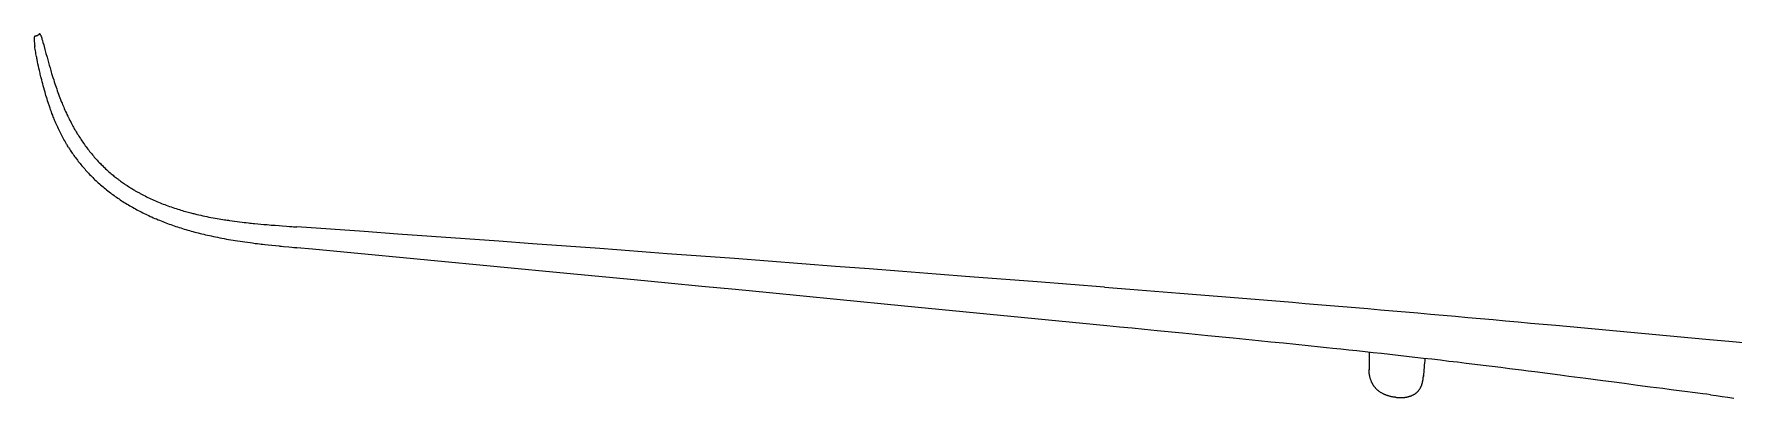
# Model space of a CAD drawing. Header units: millimetres. Extents: x -1718 to 143559, y -78490 to 15626.
# Drawn here: x 78809 to 97992, y 3808 to 7920 of the extents above; entities that cross this region are included whole.
import ezdxf

# ---------------------------------------------------------------- set-up
doc = ezdxf.new("R2010")
doc.units = ezdxf.units.MM
doc.header["$MEASUREMENT"] = 0
doc.layers.get('0').update_dxf_attribs({"linetype": 'CONTINUOUS'})

msp = doc.modelspace()

# ---------------------------------------------------------------- linework, layer by layer
at = {"color": 7, "ltscale": 0.00051383}
msp.add_line((78865, 7916), (78865, 7916), dxfattribs=at)
at = {"color": 7, "ltscale": 0.000421205}
msp.add_line((88928, 4837), (88929, 4837), dxfattribs=at)
at = {"color": 7, "ltscale": 0.03937}
for points in [[(78829, 7898), (78827, 7897), (78826, 7897), (78824, 7896), (78822, 7895), (78820, 7894), (78819, 7893), (78818, 7893), (78818, 7892), (78817, 7892), (78816, 7891), (78815, 7890), (78815, 7889), (78814, 7888), (78813, 7887), (78812, 7886), (78812, 7885), (78811, 7884), (78811, 7883), (78810, 7882), (78810, 7880), (78810, 7879), (78809, 7877), (78809, 7875), (78809, 7873), (78809, 7870), (78809, 7868), (78809, 7866), (78809, 7864), (78809, 7862), (78809, 7856), (78810, 7850), (78810, 7843), (78811, 7834), (78813, 7818), (78815, 7803), (78816, 7793)], [(78829, 7898), (78830, 7898), (78831, 7898), (78833, 7899), (78836, 7899), (78838, 7900), (78841, 7901)], [(78841, 7901), (78842, 7902), (78843, 7902), (78845, 7902), (78846, 7903), (78847, 7904), (78848, 7905), (78850, 7906), (78851, 7907), (78854, 7908), (78856, 7910), (78859, 7912), (78862, 7914), (78865, 7915), (78866, 7916), (78869, 7918)], [(78865, 7916), (78865, 7917), (78865, 7917), (78865, 7918), (78865, 7918), (78865, 7918), (78866, 7919), (78866, 7919), (78866, 7919)], [(78866, 7919), (78866, 7919), (78866, 7919), (78866, 7920), (78867, 7920), (78867, 7920), (78868, 7920)], [(78872, 7919), (78872, 7919), (78872, 7919), (78872, 7919), (78872, 7919), (78871, 7919), (78870, 7919), (78870, 7919), (78869, 7920), (78868, 7920), (78868, 7920), (78868, 7920)], [(78884, 7907), (78884, 7908), (78883, 7909), (78883, 7909), (78883, 7910), (78882, 7911), (78882, 7912), (78881, 7913), (78881, 7914), (78881, 7915), (78880, 7916), (78879, 7917), (78879, 7917), (78878, 7918), (78877, 7918), (78876, 7919), (78875, 7919), (78874, 7919), (78871, 7920), (78870, 7920), (78869, 7920), (78868, 7920), (78868, 7920)], [(78869, 7918), (78870, 7918), (78871, 7919), (78871, 7919), (78872, 7919), (78872, 7919), (78872, 7919)], [(78884, 7907), (78885, 7905), (78886, 7902), (78887, 7900), (78888, 7897)], [(78888, 7897), (78892, 7885), (78896, 7873), (78899, 7860), (78903, 7848), (78910, 7823), (78918, 7797), (78923, 7779), (78932, 7744), (78944, 7701), (78956, 7659), (78964, 7629), (78972, 7599), (78981, 7569), (78990, 7538), (78994, 7522), (78999, 7506), (79004, 7490), (79008, 7475), (79015, 7451), (79023, 7427), (79031, 7402), (79038, 7378), (79045, 7358), (79051, 7338), (79058, 7319), (79065, 7299), (79072, 7279), (79079, 7259), (79086, 7239), (79094, 7219), (79101, 7199), (79109, 7179), (79113, 7168), (79117, 7158), (79121, 7148), (79125, 7138), (79132, 7123), (79138, 7108), (79144, 7093), (79151, 7077), (79158, 7061), (79166, 7044), (79174, 7027), (79181, 7010), (79189, 6993), (79197, 6977), (79206, 6960), (79214, 6943), (79223, 6927), (79231, 6910), (79240, 6894), (79249, 6877), (79253, 6869), (79258, 6861), (79264, 6850), (79270, 6839), (79277, 6829), (79284, 6816), (79291, 6804), (79298, 6792), (79306, 6780), (79314, 6766), (79323, 6753), (79332, 6739), (79341, 6725), (79350, 6712), (79359, 6699), (79369, 6685), (79378, 6672), (79388, 6658), (79397, 6645), (79407, 6632), (79417, 6619), (79427, 6606), (79437, 6593), (79448, 6580), (79458, 6568), (79469, 6555), (79479, 6542), (79490, 6530), (79501, 6518), (79512, 6505), (79523, 6493), (79535, 6481), (79546, 6469), (79558, 6457), (79569, 6445), (79581, 6433), (79593, 6421), (79605, 6410), (79618, 6398), (79630, 6386), (79643, 6375), (79655, 6364), (79668, 6353), (79681, 6342), (79691, 6333), (79702, 6324), (79712, 6315), (79723, 6307), (79734, 6298), (79741, 6293), (79747, 6288), (79754, 6282), (79761, 6277), (79775, 6267), (79786, 6259), (79797, 6250), (79809, 6242), (79820, 6234), (79832, 6226), (79839, 6221), (79846, 6216), (79854, 6212), (79861, 6207), (79876, 6197), (79888, 6189), (79900, 6182), (79912, 6174), (79924, 6167), (79936, 6159), (79944, 6155), (79952, 6150), (79967, 6141), (79983, 6133), (79991, 6128), (79999, 6124), (80007, 6119), (80015, 6115), (80031, 6106), (80047, 6098), (80063, 6090), (80079, 6082), (80096, 6074), (80113, 6066), (80129, 6058), (80146, 6050), (80163, 6042), (80180, 6035), (80197, 6027), (80215, 6020), (80232, 6013), (80250, 6006), (80268, 5999), (80285, 5992), (80303, 5985), (80321, 5979), (80339, 5972), (80357, 5966), (80376, 5960), (80394, 5954), (80413, 5947), (80431, 5942), (80450, 5936), (80468, 5930), (80485, 5925), (80501, 5920), (80518, 5916), (80535, 5911), (80549, 5907), (80564, 5903), (80579, 5899), (80590, 5896), (80601, 5893), (80613, 5891), (80624, 5888), (80635, 5885), (80647, 5882), (80669, 5877), (80692, 5872), (80715, 5867), (80738, 5862), (80761, 5857), (80784, 5852), (80807, 5848), (80831, 5843), (80854, 5839), (80877, 5835), (80898, 5831), (80919, 5828), (80940, 5824), (80961, 5821), (80975, 5819), (80989, 5817), (81004, 5815), (81018, 5813), (81046, 5809), (81074, 5805), (81103, 5801), (81131, 5797), (81159, 5794), (81183, 5791), (81206, 5789), (81230, 5786), (81247, 5784), (81264, 5782), (81282, 5781), (81300, 5779), (81335, 5775), (81370, 5772), (81405, 5769), (81440, 5766), (81463, 5764), (81486, 5762), (81532, 5759), (81578, 5755)], [(78816, 7793), (78816, 7791), (78817, 7788), (78817, 7784), (78818, 7783)], [(78823, 7747), (78820, 7765), (78818, 7783)], [(79200, 6638), (79194, 6647), (79188, 6657), (79182, 6667), (79177, 6674), (79173, 6682), (79168, 6689), (79164, 6697), (79156, 6712), (79147, 6727), (79139, 6742), (79131, 6757), (79123, 6773), (79115, 6788), (79107, 6803), (79099, 6819), (79092, 6834), (79084, 6850), (79077, 6866), (79070, 6882), (79063, 6898), (79056, 6914), (79049, 6930), (79042, 6946), (79037, 6958), (79032, 6971), (79027, 6983), (79023, 6993), (79020, 7002), (79012, 7021), (79005, 7040), (79000, 7054), (78995, 7068), (78990, 7082), (78987, 7093), (78983, 7103), (78980, 7114), (78976, 7124), (78969, 7145), (78962, 7166), (78956, 7188), (78950, 7206), (78944, 7224), (78939, 7243), (78934, 7261), (78930, 7273), (78927, 7285), (78920, 7310), (78914, 7333), (78908, 7355), (78902, 7378), (78896, 7401), (78891, 7423), (78887, 7437), (78884, 7451), (78880, 7465), (78877, 7479), (78871, 7506), (78865, 7532), (78859, 7557), (78854, 7582), (78849, 7607), (78844, 7631), (78841, 7643), (78839, 7655), (78837, 7667), (78835, 7679), (78831, 7696), (78828, 7713), (78826, 7730), (78823, 7747)], [(79200, 6638), (79209, 6623), (79219, 6608), (79226, 6597), (79233, 6586), (79241, 6575), (79250, 6562), (79259, 6549), (79268, 6536), (79276, 6525), (79284, 6514), (79292, 6504), (79300, 6493), (79309, 6481), (79319, 6469), (79329, 6457), (79339, 6445), (79349, 6432), (79359, 6419), (79370, 6407), (79381, 6395), (79392, 6382), (79403, 6370), (79414, 6358), (79425, 6346), (79437, 6333), (79449, 6321), (79461, 6309), (79473, 6297), (79485, 6285), (79497, 6273), (79510, 6261), (79522, 6250), (79535, 6238), (79548, 6226), (79561, 6215), (79574, 6204), (79588, 6192), (79601, 6181), (79615, 6170), (79629, 6159), (79643, 6148), (79657, 6137), (79671, 6126), (79685, 6115), (79699, 6105), (79713, 6095), (79726, 6085), (79740, 6076), (79755, 6066), (79769, 6056), (79783, 6047), (79797, 6037), (79813, 6028), (79828, 6018), (79843, 6008), (79859, 5999), (79874, 5990), (79890, 5980), (79906, 5971), (79922, 5962), (79938, 5953), (79954, 5944), (79970, 5935), (79986, 5927), (80003, 5918), (80020, 5910), (80036, 5901), (80053, 5893), (80070, 5885), (80087, 5876), (80104, 5868), (80121, 5860), (80139, 5853), (80156, 5845), (80174, 5837), (80191, 5830), (80209, 5822), (80227, 5815), (80245, 5808), (80262, 5801), (80280, 5794), (80299, 5787), (80317, 5780), (80335, 5773), (80354, 5767), (80372, 5760), (80391, 5754), (80409, 5747), (80428, 5741), (80447, 5735), (80467, 5729), (80486, 5723), (80505, 5717), (80525, 5711), (80544, 5705), (80564, 5699), (80584, 5694), (80604, 5688), (80624, 5683), (80644, 5677), (80664, 5672), (80685, 5667), (80705, 5662), (80726, 5657), (80747, 5652), (80768, 5647), (80789, 5642), (80810, 5638), (80834, 5633), (80858, 5628), (80882, 5623), (80906, 5618), (80931, 5613), (80955, 5609), (80981, 5604), (81006, 5600), (81031, 5595), (81057, 5591), (81082, 5587), (81108, 5583), (81136, 5579), (81164, 5574), (81191, 5571), (81219, 5567), (81248, 5563), (81277, 5559), (81305, 5555), (81334, 5552), (81354, 5549), (81373, 5547), (81393, 5545), (81414, 5542), (81453, 5538), (81495, 5533), (81536, 5529), (81577, 5525)], [(81578, 5755), (81611, 5753), (81661, 5749), (81694, 5746), (81720, 5744), (81740, 5743), (81750, 5742), (81758, 5742), (81765, 5741), (81771, 5741), (81777, 5741)], [(90897, 5060), (90137, 5119), (89377, 5178), (88997, 5208), (88617, 5237), (88237, 5266), (87857, 5295), (87477, 5324), (87098, 5353), (86718, 5382), (86338, 5410), (85958, 5438), (85768, 5453), (85388, 5481), (85198, 5495), (84818, 5523), (84438, 5550), (84058, 5578), (83678, 5605), (83298, 5633), (82918, 5660), (82538, 5687), (82158, 5714), (81777, 5741)], [(81577, 5525), (81585, 5524), (81602, 5522), (81627, 5520), (81686, 5515), (81719, 5512), (81744, 5509), (81769, 5507), (81777, 5506)], [(90924, 4623), (88636, 4847), (87874, 4921), (87112, 4995), (86730, 5032), (86349, 5069), (85968, 5106), (85587, 5142), (84825, 5215), (83251, 5365), (82308, 5455), (81954, 5489), (81777, 5506)], [(90897, 5060), (91180, 5037), (91463, 5015), (91746, 4993), (91888, 4981), (92030, 4970), (92171, 4958), (92313, 4947), (92454, 4936), (92596, 4924), (92737, 4912), (92878, 4901), (93020, 4889), (93161, 4877), (93303, 4866), (93444, 4854), (93586, 4842), (93728, 4830), (93869, 4818), (94011, 4805), (94152, 4793), (94294, 4781), (94435, 4769), (94576, 4756), (94718, 4744), (94859, 4731), (95000, 4719), (95142, 4706), (95283, 4693), (95424, 4681), (95566, 4668), (95707, 4655), (95990, 4629), (96273, 4604), (96556, 4578), (97121, 4526), (97687, 4473)], [(97738, 3844), (97695, 3850), (97652, 3856), (97594, 3863), (97536, 3871), (97479, 3878), (97386, 3890), (97294, 3902), (97201, 3914), (97057, 3932), (96913, 3951), (96766, 3970), (96620, 3989), (96524, 4001), (96330, 4027), (96138, 4052), (96041, 4065), (95898, 4083), (95754, 4102), (95679, 4112), (95604, 4121), (95536, 4130), (95469, 4138), (95370, 4151), (95272, 4163), (95173, 4175), (95076, 4187), (94979, 4199), (94881, 4211), (94785, 4222), (94688, 4234), (94591, 4245), (94496, 4256), (94400, 4267), (94305, 4278), (94211, 4289), (94117, 4299), (94023, 4310), (93931, 4320), (93838, 4330), (93746, 4340), (93655, 4350), (93564, 4359), (93473, 4369), (93404, 4376), (93334, 4383), (93196, 4397), (93056, 4412), (92917, 4426), (92775, 4440), (92634, 4454), (92491, 4468), (92348, 4483), (92062, 4511), (91776, 4539), (91492, 4568), (91349, 4582), (91207, 4596), (91066, 4609), (90924, 4623)], [(97687, 4473), (97987, 4445), (98269, 4419), (98536, 4394), (98792, 4370), (99040, 4347), (99281, 4324), (99517, 4301), (99865, 4268), (100645, 4193)], [(94187, 3815), (94181, 3816), (94174, 3816), (94167, 3817), (94161, 3818), (94154, 3819), (94148, 3820), (94141, 3821), (94134, 3822), (94128, 3824), (94121, 3825), (94115, 3827), (94109, 3829), (94102, 3831), (94096, 3833), (94090, 3835), (94083, 3837), (94077, 3839), (94071, 3842), (94065, 3844), (94059, 3847), (94053, 3850), (94047, 3852), (94041, 3855), (94036, 3858), (94030, 3861), (94024, 3865), (94019, 3868), (94013, 3871), (94008, 3875), (94003, 3878), (93998, 3882), (93992, 3887), (93987, 3891), (93983, 3894), (93978, 3898), (93974, 3902), (93970, 3905), (93967, 3909), (93963, 3912), (93960, 3916), (93957, 3919), (93954, 3923), (93951, 3926), (93949, 3929), (93947, 3931), (93945, 3934), (93941, 3938), (93938, 3943), (93935, 3947), (93933, 3951), (93930, 3954), (93928, 3958), (93926, 3962), (93924, 3966), (93922, 3969), (93920, 3972), (93918, 3976), (93917, 3979), (93915, 3982), (93912, 3988), (93910, 3994), (93907, 4001), (93905, 4007), (93903, 4013), (93901, 4019), (93899, 4025), (93897, 4031), (93895, 4037), (93893, 4043), (93892, 4050), (93890, 4057), (93889, 4061), (93889, 4064), (93888, 4068), (93887, 4072), (93887, 4076), (93886, 4081), (93885, 4087), (93884, 4093), (93884, 4096), (93884, 4100), (93884, 4103), (93884, 4106), (93883, 4110), (93883, 4114), (93883, 4117), (93883, 4121), (93884, 4125), (93884, 4129)], [(94187, 3816), (94193, 3815), (94199, 3814), (94205, 3814), (94211, 3813), (94217, 3813), (94223, 3812), (94228, 3812), (94234, 3812), (94240, 3812), (94246, 3812), (94252, 3812), (94258, 3813), (94263, 3813), (94269, 3813), (94275, 3814), (94280, 3814), (94286, 3815), (94292, 3816), (94297, 3817), (94303, 3818), (94308, 3819), (94314, 3820), (94319, 3821), (94325, 3823), (94330, 3824), (94335, 3825), (94340, 3827), (94345, 3829), (94351, 3830), (94356, 3832), (94361, 3834), (94365, 3836), (94370, 3839), (94375, 3841), (94380, 3843), (94384, 3845), (94389, 3848), (94394, 3851), (94398, 3853), (94402, 3856), (94406, 3859), (94410, 3862), (94414, 3865), (94417, 3867), (94420, 3870), (94423, 3872), (94426, 3875), (94429, 3877), (94431, 3880), (94434, 3882), (94437, 3886), (94440, 3889), (94443, 3892), (94445, 3896), (94448, 3899), (94450, 3902), (94452, 3905), (94454, 3907), (94457, 3912), (94460, 3916), (94462, 3921), (94464, 3925), (94466, 3929), (94468, 3933), (94470, 3936), (94472, 3940), (94473, 3944), (94474, 3947), (94477, 3953), (94478, 3958), (94480, 3964), (94482, 3969), (94483, 3975), (94485, 3980), (94486, 3986), (94488, 3993), (94489, 3997), (94490, 4002), (94490, 4006), (94491, 4011), (94492, 4015), (94493, 4020), (94493, 4024), (94494, 4029), (94494, 4034), (94495, 4038), (94495, 4043), (94496, 4048), (94496, 4053), (94496, 4057), (94497, 4062)], [(97738, 3844), (97803, 3835), (97869, 3826), (97934, 3817), (98000, 3808)]]:
    msp.add_lwpolyline(points, dxfattribs=at)
for centre, radius, start, end in [((78868, 7920), 0.406, 92.228, 100.8541), ((229880, 4383), 135996, 180.02441, 180.10797), ((661220, -43546), 568719, 175.1787, 175.19908), ((94195, 4078), 302, 355.2151, 357.0342), ((94188, 3820), 4.1, 262.4718, 266.9159)]:
    msp.add_arc(centre, radius, start, end, dxfattribs=at)

doc.saveas('drawing.dxf')
